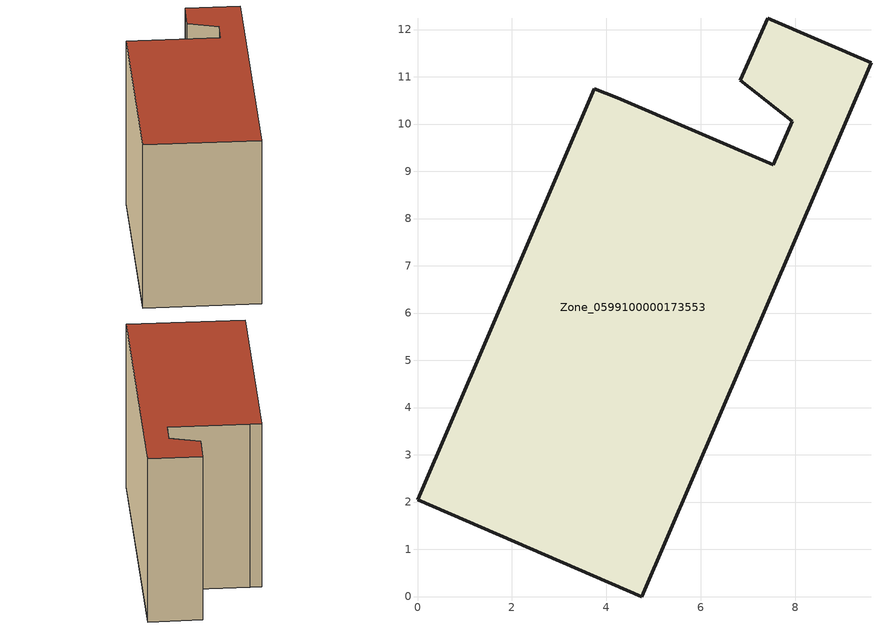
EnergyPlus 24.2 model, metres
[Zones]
Zone_0599100000173553
 floor ground (C_G): 3.74,10.75 4.22,10.56 7.53,9.14 7.93,10.06 6.83,10.93 7.41,12.23 9.6,11.3 4.75,0 0,2.05 z0
 wall outside (C_F): 4.75,0 9.6,11.3 7.41,12.23 6.83,10.93 7.93,10.06 7.53,9.14 4.22,10.56 3.74,10.75 0,2.05 4.75,0 z0:8.01
 roof outside (C_R): 4.22,10.56 3.74,10.75 0,2.05 4.75,0 9.6,11.3 7.41,12.23 6.83,10.93 7.93,10.06 7.53,9.14 z8.01
[BUILDING]
Pand.0599100000173553: North Axis=0; Terrain=City; Loads Convergence Tolerance Value=0.04; Temperature Convergence Tolerance Value=0.4; Solar Distribution=FullExterior; Maximum Number of Warmup Days=25; Minimum Number of Warmup Days=1
[Site:Location]
Rotterdam.The.Hague.AP_ZH_NLD Design_Conditions: Latitude=51.96; Longitude=4.45; Time Zone=1; Elevation=-4.5
[SITE:GROUNDTEMPERATURE:BUILDINGSURFACE]
18, 18, 18, 18, 18, 18, 18, 18, 18, 18, 18, 18
[MATERIAL] Thermal Absorptance=0.9; Solar Absorptance=0.7; Visible Absorptance=0.7
Name | Roughness | Thickness | Conductivity | Density | Specific Heat
G.TI.1975-1991 | MediumSmooth | 0.15 | 0.288461 | 540 | 1210
F.TI.1975-1991 | Rough | 0.3 | 0.230769 | 1920 | 840
R.TI.1975-1991 | MediumRough | 0.2 | 0.153846 | 1500 | 1000
[CONSTRUCTION]
C_G: G.TI.1975-1991
C_F: F.TI.1975-1991
C_R: R.TI.1975-1991
[ZONE]
Zone_0599100000173553: Type=1; Multiplier=1; Ceiling Height=Autocalculate; Volume=Autocalculate; Floor Area=autocalculate; Part of Total Floor Area=Yes
[ZONEINFILTRATION:DESIGNFLOWRATE]
Infil_Zone_0599100000173553: Zone or ZoneList or Space or SpaceList=Zone_0599100000173553; Schedule=AlwaysOn; Design Flow Rate Calculation Method=Flow/Area; Flow Rate per Floor Area=0.003; Constant Term Coefficient=1; Temperature Term Coefficient=0; Velocity Term Coefficient=0; Velocity Squared Term Coefficient=0
[HVACTEMPLATE:ZONE:IDEALLOADSAIRSYSTEM]
Zone_0599100000173553: Maximum Heating Supply Air Temperature=50; Minimum Cooling Supply Air Temperature=13; Maximum Heating Supply Air Humidity Ratio=0.0156; Minimum Cooling Supply Air Humidity Ratio=0.0077; Heating Limit=NoLimit; Cooling Limit=NoLimit; Dehumidification Control Type=ConstantSensibleHeatRatio; Cooling Sensible Heat Ratio=0.7; Dehumidification Setpoint=60; Humidification Control Type=None; Humidification Setpoint=30; Outdoor Air Method=None; Outdoor Air Flow Rate per Person=0.00944; Outdoor Air Flow Rate per Zone Floor Area=0; Outdoor Air Flow Rate per Zone=0; Demand Controlled Ventilation Type=None; Outdoor Air Economizer Type=NoEconomizer; Heat Recovery Type=None; Sensible Heat Recovery Effectiveness=0.7; Latent Heat Recovery Effectiveness=0.65
[ZONECONTROL:THERMOSTAT]
ThermostatControl_Zone_0599100000173553: Zone or ZoneList=Zone_0599100000173553; Control Type Schedule=DualSetpointControlType; Control 1=Thermostat_Zone_0599100000173553; Temperature Difference Between Cutout And Setpoint=0
[THERMOSTATSETPOINT:DUALSETPOINT]
Thermostat_Zone_0599100000173553: Heating Setpoint Temperature Schedule=HeatingSetpoint_Zone_0599100000173553; Cooling Setpoint Temperature Schedule=CoolingSetpoint_Zone_0599100000173553
[SCHEDULE:COMPACT]
HeatingSetpoint_Zone_0599100000173553: Through: 12/31, For: AllDays, Until: 24:00, 21
CoolingSetpoint_Zone_0599100000173553: Through: 12/31, For: AllDays, Until: 24:00, 24
DualSetpointControlType: Through: 12/31, For: AllDays, Until: 24:00, 4
AlwaysOn: Through: 12/31, For: AllDays, Until: 24:00, 1
